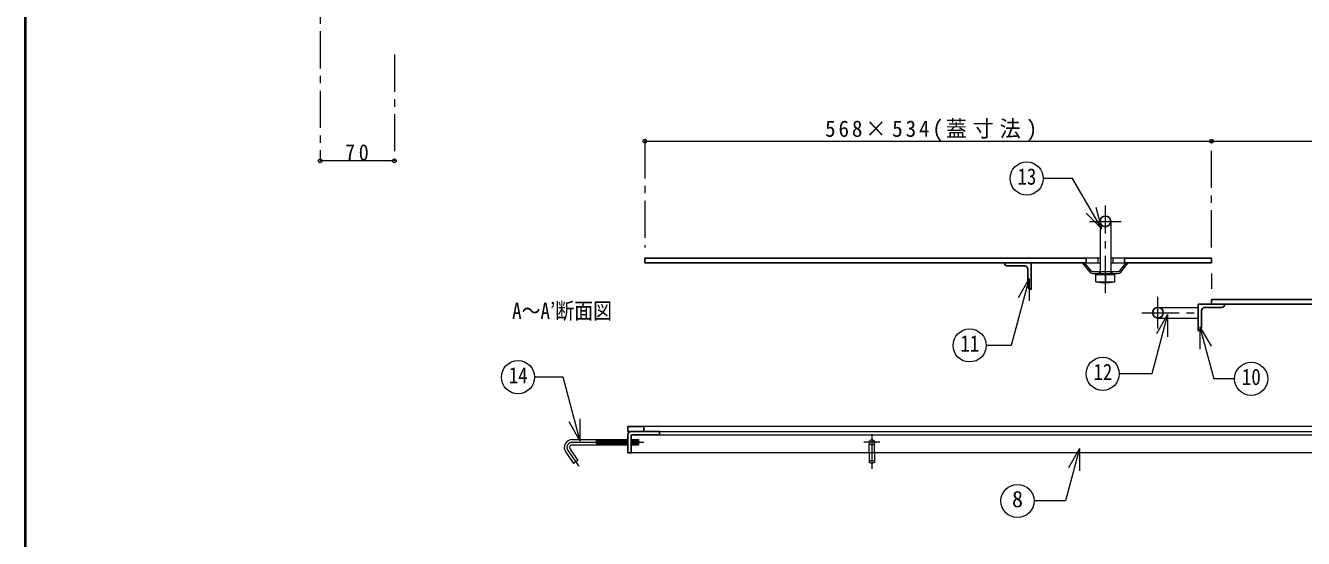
# Model space of a CAD drawing. Units: millimetres at full size, sheet at 1:7; details may follow other scales. Extents: x -1487 to 1348, y -983 to 984.
# Drawn here: x -1487 to -283, y -280 to 203 of the extents above; entities that cross this region are included whole.
import ezdxf
from ezdxf.enums import TextEntityAlignment as Align

# ---------------------------------------------------------------- set-up
doc = ezdxf.new("R2010")
doc.units = ezdxf.units.MM
doc.header["$LTSCALE"] = 7
doc.header["$PDMODE"] = 32
doc.header["$PDSIZE"] = 3.5
doc.linetypes.add('CHAIN1', pattern=[8, 5, -1, 1, -1])
doc.linetypes.add('DASHED1', pattern=[1.8, 1.2, -0.6])
doc.layers.add('0-A', color=4, linetype='Continuous', lineweight=9)
doc.styles.add('ＭＳ ゴシック', font='')
doc.styles.get('ＭＳ ゴシック').set_extended_font_data('MS Gothic')

msp = doc.modelspace()

# ---------------------------------------------------------------- linework, layer by layer
at = {"layer": '0-A', "color": 1, "lineweight": 40}
msp.add_line((-1487.357, -983.487), (-1487.357, 983.513), dxfattribs=at)
at = {"layer": '0-A', "linetype": 'CHAIN1'}
for p, q in [((-1209.857, 365.513), (-1209.857, 75.513)), ((-1139.857, 175.513), (-1139.857, 75.513)), ((-903.857, 94.013), (-903.857, -5.987)), ((-369.857, -5.987), (-369.857, 94.013)), ((-469.857, -48.987), (-469.857, 33.513)), ((-484.857, 18.513), (-454.857, 18.513)), ((-369.857, -30.487), (-369.857, -44.987)), ((-420.357, -82.487), (-420.357, -52.487)), ((-435.357, -67.487), (-382.357, -67.487)), ((-972.252, -189.487), (-904.756, -189.487)), ((-682.357, -189.487), (-697.357, -189.487)), ((-689.857, -181.987), (-689.857, -214.418)), ((-976.348, -197.355), (-966.037, -212.08))]:
    msp.add_line(p, q, dxfattribs=at)
at = {"layer": '0-A'}
for p, q in [((-903.857, 94.013), (-369.857, 94.013)), ((-369.857, 94.013), (164.143, 94.013)), ((-1139.857, 75.513), (-1209.857, 75.513)), ((-474.857, -15.987), (-476.857, -15.987)), ((-476.857, -20.487), (-474.857, -20.487)), ((-462.857, -15.987), (-464.857, -15.987)), ((-464.857, -20.487), (-462.857, -20.487)), ((-949.756, -186.987), (-949.756, -191.987)), ((-948.886, -191.987), (-949.294, -186.987)), ((-947.883, -191.987), (-948.291, -186.987)), ((-946.879, -191.987), (-947.288, -186.987)), ((-945.876, -191.987), (-946.284, -186.987)), ((-944.873, -191.987), (-945.281, -186.987)), ((-943.869, -191.987), (-944.278, -186.987)), ((-942.866, -191.987), (-943.274, -186.987)), ((-941.863, -191.987), (-942.271, -186.987)), ((-940.859, -191.987), (-941.268, -186.987)), ((-939.856, -191.987), (-940.264, -186.987)), ((-938.853, -191.987), (-939.261, -186.987)), ((-937.849, -191.987), (-938.258, -186.987)), ((-936.846, -191.987), (-937.254, -186.987)), ((-935.843, -191.987), (-936.251, -186.987)), ((-934.839, -191.987), (-935.248, -186.987)), ((-933.836, -191.987), (-934.244, -186.987)), ((-932.833, -191.987), (-933.241, -186.987)), ((-931.829, -191.987), (-932.238, -186.987)), ((-930.826, -191.987), (-931.234, -186.987)), ((-929.823, -191.987), (-930.231, -186.987)), ((-928.819, -191.987), (-929.228, -186.987)), ((-927.816, -191.987), (-928.224, -186.987)), ((-926.813, -191.987), (-927.221, -186.987)), ((-925.809, -191.987), (-926.218, -186.987)), ((-924.806, -191.987), (-925.214, -186.987)), ((-923.803, -191.987), (-924.211, -186.987)), ((-922.799, -191.987), (-923.208, -186.987)), ((-921.796, -191.987), (-922.204, -186.987)), ((-920.793, -191.987), (-921.201, -186.987)), ((-919.857, -191.154), (-920.198, -186.987)), ((-916.779, -191.987), (-916.857, -191.032)), ((-915.776, -191.987), (-916.184, -186.987)), ((-914.773, -191.987), (-915.181, -186.987)), ((-913.769, -191.987), (-914.178, -186.987)), ((-912.766, -191.987), (-913.174, -186.987)), ((-911.763, -191.987), (-912.171, -186.987)), ((-910.759, -191.987), (-911.168, -186.987)), ((-909.756, -191.987), (-910.164, -186.987)), ((-9.857, -199.487), (-916.857, -199.487)), ((-692.357, -199.487), (-692.357, -207.985)), ((-687.357, -199.487), (-687.357, -207.985))]:
    msp.add_line(p, q, dxfattribs=at)
at = {"layer": '0-A', "color": 7, "lineweight": 18}
for p, q in [((-473.23, 11.362), (-488.079, 26.211)), ((-473.23, 11.362), (-478.665, 31.647)), ((-474.857, 18.513), (-474.857, -28.987)), ((-464.857, 18.513), (-464.857, -28.987)), ((-484.258, -29.361), (-491.357, -20.487)), ((-483.087, -28.424), (-489.436, -20.487)), ((-476.857, -15.987), (-487.857, -15.987)), ((-487.857, -20.487), (-476.857, -20.487)), ((-476.857, -15.987), (-476.857, -20.487)), ((-456.628, -28.424), (-450.278, -20.487)), ((-455.457, -29.361), (-448.357, -20.487)), ((-541.678, -35.35), (-552.178, -53.536)), ((-541.678, -35.35), (-541.678, -56.35)), ((-457.799, -28.987), (-481.916, -28.987)), ((-481.916, -30.487), (-457.799, -30.487)), ((-478.857, -31.487), (-460.857, -31.487)), ((-478.857, -38.487), (-478.857, -31.487)), ((-474.857, -30.487), (-474.857, -31.087)), ((-473.857, -30.987), (-465.857, -30.987)), ((-465.857, -30.987), (-469.857, -31.487)), ((-469.857, -31.487), (-469.857, -38.487)), ((-460.857, -31.487), (-465.857, -30.987)), ((-464.857, -30.487), (-464.857, -31.087)), ((-460.857, -38.487), (-460.857, -31.487)), ((-478.857, -38.487), (-460.857, -38.487)), ((-478.857, -38.487), (-473.857, -38.987)), ((-473.857, -38.987), (-469.857, -38.487)), ((-469.857, -38.487), (-465.857, -38.987)), ((-411.237, -69.212), (-421.737, -87.398)), ((-420.357, -62.487), (-382.357, -62.487)), ((-411.237, -69.212), (-411.237, -90.212)), ((-420.357, -72.487), (-382.357, -72.487)), ((-380.781, -80.936), (-370.281, -99.122)), ((-380.781, -80.936), (-380.781, -101.936)), ((-380.781, -80.936), (-367.717, -129.693)), ((-348.083, -129.693), (-367.717, -129.693)), ((-964.607, -188.372), (-964.607, -167.372)), ((-964.607, -188.372), (-975.107, -170.185)), ((165.143, -174.487), (-904.857, -174.487)), ((-889.857, -179.487), (150.143, -179.487)), ((-972.252, -186.987), (-919.857, -186.987)), ((-972.252, -191.987), (-919.857, -191.987)), ((-916.857, -186.987), (-909.756, -186.987)), ((-916.857, -191.987), (-909.756, -191.987)), ((-909.756, -186.987), (-909.756, -191.987)), ((-889.857, -182.487), (150.143, -182.487)), ((-978.396, -198.789), (-970.953, -209.418)), ((-494.184, -195.236), (-504.684, -213.423)), ((-494.184, -195.236), (-494.184, -216.236))]:
    msp.add_line(p, q, dxfattribs=at)
at = {"layer": '0-A', "color": 5, "lineweight": 25}
for p, q in [((-903.857, -15.987), (-487.857, -15.987)), ((-561.857, -23.487), (-545.857, -23.487)), ((-539.857, -20.487), (-539.857, -45.487)), ((-487.857, -15.987), (-487.857, -20.487)), ((-451.857, -15.987), (-451.857, -20.487)), ((-369.857, -15.987), (-451.857, -15.987)), ((-451.857, -20.487), (-369.857, -20.487)), ((-369.857, -15.987), (-369.857, -20.487)), ((-542.857, -42.487), (-542.857, -26.487)), ((-382.357, -59.487), (164.143, -59.487)), ((-382.357, -59.487), (-382.357, -84.487)), ((-369.857, -54.987), (164.143, -54.987)), ((-369.857, -54.987), (-369.857, -59.487)), ((-379.357, -81.487), (-379.357, -65.487)), ((-376.357, -62.487), (-360.357, -62.487)), ((-919.857, -174.487), (-919.857, -179.487)), ((-904.857, -174.487), (-919.857, -174.487)), ((-919.857, -179.487), (-889.857, -179.487)), ((-904.857, -174.487), (-904.857, -179.487)), ((-889.857, -179.487), (-889.857, -182.487)), ((-919.857, -182.487), (-919.857, -199.487)), ((-916.857, -183.487), (-916.857, -199.487)), ((-915.857, -182.487), (-889.857, -182.487)), ((-916.857, -199.487), (-919.857, -199.487))]:
    msp.add_line(p, q, dxfattribs=at)
at = {"layer": '0-A', "linetype": 'DASHED1'}
for p, q in [((-475.857, -28.987), (-475.857, -30.487)), ((-474.857, -28.987), (-474.857, -30.487)), ((-464.857, -28.987), (-464.857, -30.487)), ((-463.857, -28.987), (-463.857, -30.487)), ((-692.357, -199.487), (-692.357, -189.487)), ((-687.357, -199.487), (-687.357, -189.487))]:
    msp.add_line(p, q, dxfattribs=at)
at = {"layer": '0-A', "color": 7, "lineweight": 18}
for points in [[(-473.23, 11.362), (-500.7, 58.941), (-528.414, 58.941)], [(-451.857, -15.987), (-462.857, -15.987), (-462.857, -20.487), (-451.857, -20.487)], [(-541.678, -35.35), (-558.543, -98.29), (-582.166, -98.29)], [(-469.857, -31.487), (-473.857, -30.987), (-478.857, -31.487)], [(-473.857, -38.987), (-465.857, -38.987), (-460.857, -38.487)], [(-411.237, -69.212), (-426.203, -125.068), (-456.809, -125.068)], [(-964.607, -188.372), (-980.721, -128.235), (-1007.729, -128.235)], [(-974.3, -195.921), (-966.857, -206.551), (-970.953, -209.418)], [(-494.184, -195.236), (-507.451, -244.747), (-537.042, -244.747)]]:
    msp.add_lwpolyline(points, dxfattribs=at)
at = {"layer": '0-A', "color": 5, "lineweight": 25}
msp.add_lwpolyline([(-903.857, -15.987), (-903.857, -20.487), (-487.857, -20.487)], dxfattribs=at)
at = {"layer": '0-A', "color": 7, "lineweight": 18}
for centre in [(-544.014, 58.941), (-597.766, -98.29), (-1023.329, -128.235), (-472.409, -125.068), (-332.483, -129.693), (-552.642, -244.747)]:
    msp.add_circle(centre, 15.6, dxfattribs=at)
at = {"layer": '0-A', "color": 5, "lineweight": 25}
for centre in [(-469.857, 18.513), (-420.357, -67.487)]:
    msp.add_circle(centre, 5, dxfattribs=at)
at = {"layer": '0-A'}
msp.add_circle((-689.857, -189.487), 2.5, dxfattribs=at)
at = {"layer": '0-A', "color": 5, "lineweight": 25}
for centre, radius, start, end in [((-561.857, -20.487), 3, 180, 270), ((-545.857, -26.487), 3, 0, 90), ((-539.857, -42.487), 3, 180, 270), ((-360.357, -59.487), 3, 270, 0), ((-376.357, -65.487), 3, 90, 180), ((-382.357, -81.487), 3, 270, 0), ((-916.857, -182.487), 3, 90, 180), ((-915.857, -183.487), 1, 90, 180)]:
    msp.add_arc(centre, radius, start, end, dxfattribs=at)
at = {"layer": '0-A', "color": 7, "lineweight": 18}
for centre, radius, start, end in [((-481.916, -27.487), 3, 218.65981, 270), ((-481.916, -27.487), 1.5, 218.65981, 270), ((-457.799, -27.487), 1.5, 270, 321.34019), ((-457.799, -27.487), 3, 270, 321.34019), ((-972.252, -194.487), 7.5, 90, 215), ((-972.252, -194.487), 2.5, 90, 215)]:
    msp.add_arc(centre, radius, start, end, dxfattribs=at)
at = {"layer": '0-A', "linetype": 'CHAIN1'}
msp.add_arc((-972.252, -194.487), 5, 90, 215, dxfattribs=at)
at = {"layer": '0-A'}
msp.add_ellipse((-689.857, -207.974), major_axis=(2.5, 0), ratio=0.57, dxfattribs=at)
for p in [(-903.857, 94.013), (-369.857, 94.013), (-1209.857, 75.513), (-1139.857, 75.513)]:
    msp.add_point(p, dxfattribs=at)

# ---------------------------------------------------------------- texts
at = {"layer": '0-A', "color": 7, "style": 'ＭＳ ゴシック', "width": 0.85}
for s, p in [('13', (-552.764, 48.441)), ('A～A’断面図', (-1028.857, -77.987)), ('11', (-606.516, -108.79)), ('14', (-1032.079, -138.735)), ('12', (-481.159, -135.568)), ('10', (-341.233, -140.193))]:
    msp.add_text(s, height=15.4, dxfattribs=at).set_placement(p, align=Align.BOTTOM_LEFT)
at = {"layer": '0-A', "color": 7, "style": 'ＭＳ ゴシック'}
msp.add_text('8', height=15.4, dxfattribs=at).set_placement((-557.892, -255.247), align=Align.BOTTOM_LEFT)
at = {"layer": '0-A', "color": 7, "char_height": 15.4, "attachment_point": 7, "style": 'ＭＳ ゴシック'}
for s, insert in [('\\T1.27;\\W0.95;568×534(蓋寸法)', (-733.982, 94.013)), ('\\T1.36;\\W0.9;70', (-1186.232, 75.513))]:
    msp.add_mtext(s, dxfattribs=dict(at, insert=insert))

doc.saveas('drawing.dxf')
